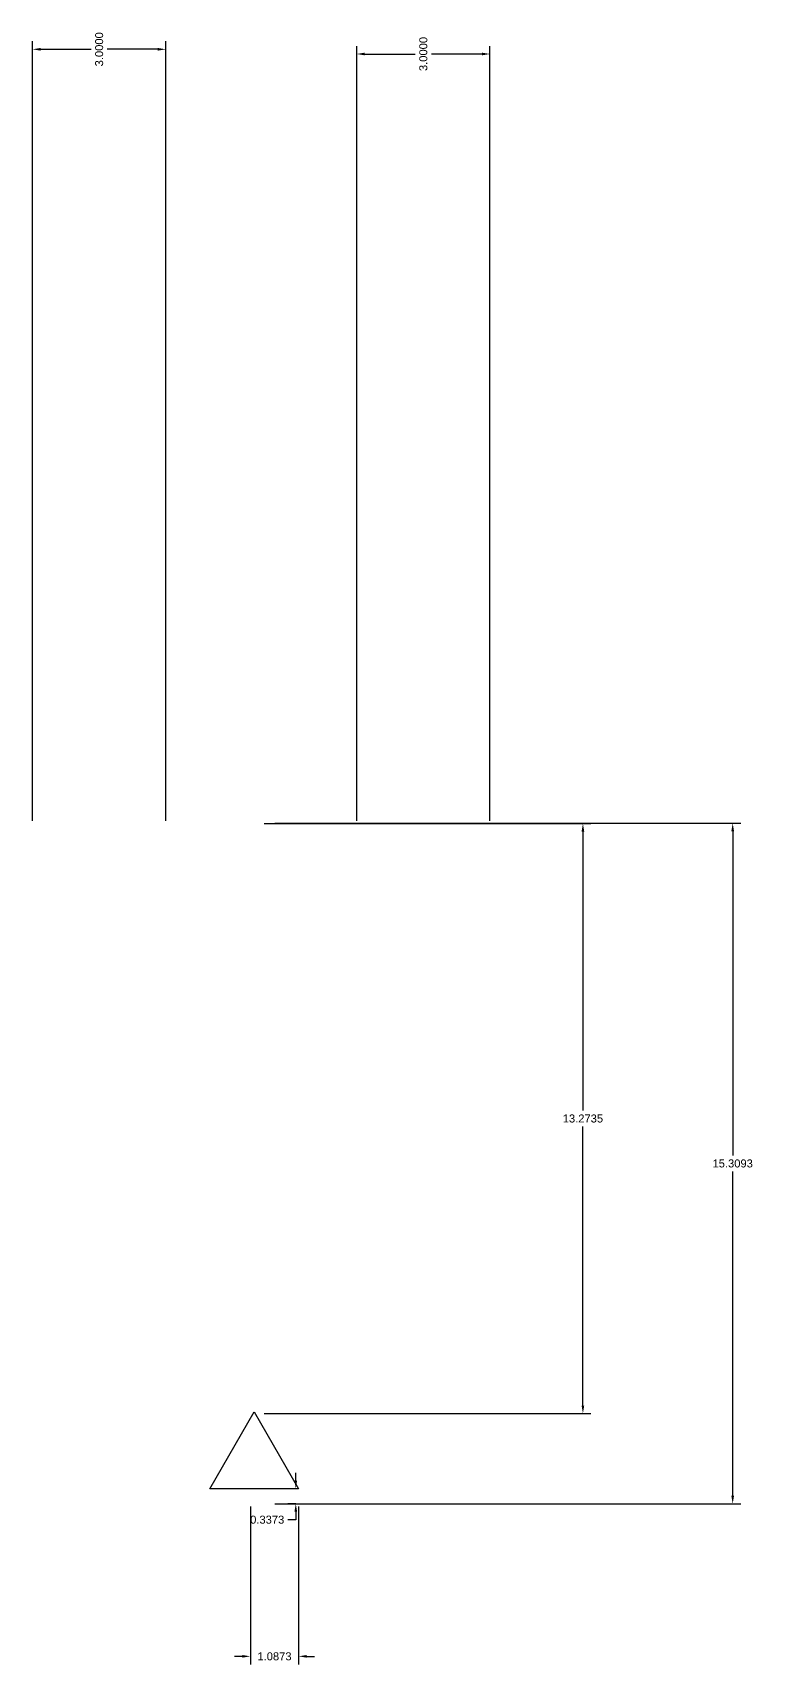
# Model space of a CAD drawing. Header units: millimetres. Extents: x 86184 to 86380, y 34852 to 34988.
# Drawn here: x 86230.84 to 86247.05, y 34951.73 to 34988.44 of the extents above; entities that cross this region are included whole.
import ezdxf

# ---------------------------------------------------------------- set-up
doc = ezdxf.new("R2010")
doc.units = ezdxf.units.MM
doc.header["$MEASUREMENT"] = 0
doc.styles.get("Standard").update_dxf_attribs({"font": 'Arial.ttf'})
doc.dimstyles.get("Standard").update_dxf_attribs({"dimtxt": 0.18, "dimasz": 0.18, "dimexe": 0.18, "dimexo": 0.0625, "dimgap": 0.09, "dimtad": 0, "dimtih": 1, "dimtoh": 1, "dimdec": 4, "dimzin": 0, "dimdsep": 46, "dimtxsty": 'Standard', "dimcen": 0.09, "dimadec": 0, "dimazin": 0, "dimtfac": 1, "dimtdec": 4, "dimtofl": 0, "dimtmove": 0, "dimatfit": 3, "dimfxl": 1, "dimtolj": 1, "dimtzin": 0, "dimarcsym": 0})

# ---------------------------------------------------------------- blocks, each defined once
blk = doc.blocks.new('*D48')
at = {"color": 0, "lineweight": -2, "transparency": 16777216}
for p, q in [((86238.143, 34970.71), (86238.143, 34988.14)), ((86241.143, 34970.71), (86241.143, 34988.14)), ((86238.323, 34987.96), (86239.462, 34987.96)), ((86240.963, 34987.96), (86239.825, 34987.96))]:
    blk.add_line(p, q, dxfattribs=at)
at = {"color": 0, "transparency": 16777216}
for points in [[(86238.323, 34987.93), (86238.323, 34987.99), (86238.143, 34987.96)], [(86240.963, 34987.93), (86240.963, 34987.99), (86241.143, 34987.96)]]:
    blk.add_solid(points, dxfattribs=at)
at = {"layer": 'Defpoints', "color": 0, "transparency": 16777216}
for p in [(86241.143, 34987.96), (86238.143, 34970.648, -4), (86241.143, 34970.648, -4)]:
    blk.add_point(p, dxfattribs=at)
at = {"color": 0, "transparency": 16777216, "insert": (86239.643, 34987.96), "char_height": 0.18, "attachment_point": 5, "rotation": 90}
blk.add_mtext('\\A1;3.0000', dxfattribs=at)
blk = doc.blocks.new('*D49')
at = {"color": 0, "lineweight": -2, "transparency": 16777216}
for p, q in [((86230.843, 34970.71), (86230.843, 34988.246)), ((86231.023, 34988.066), (86232.162, 34988.066)), ((86233.663, 34988.066), (86232.525, 34988.066)), ((86233.843, 34970.71), (86233.843, 34988.246))]:
    blk.add_line(p, q, dxfattribs=at)
at = {"color": 0, "transparency": 16777216}
for points in [[(86231.023, 34988.036), (86231.023, 34988.096), (86230.843, 34988.066)], [(86233.663, 34988.036), (86233.663, 34988.096), (86233.843, 34988.066)]]:
    blk.add_solid(points, dxfattribs=at)
at = {"layer": 'Defpoints', "color": 0, "transparency": 16777216}
for p in [(86230.843, 34988.066), (86230.843, 34970.648, -4), (86233.843, 34970.648, -4)]:
    blk.add_point(p, dxfattribs=at)
at = {"color": 0, "transparency": 16777216, "insert": (86232.343, 34988.066), "char_height": 0.18, "attachment_point": 5, "rotation": 90}
blk.add_mtext('\\A1;3.0000', dxfattribs=at)
blk = doc.blocks.new('*D53')
at = {"color": 0, "lineweight": -2, "transparency": 16777216}
for p, q in [((86236.056, 34970.648), (86243.417, 34970.648)), ((86243.237, 34970.468), (86243.237, 34964.193)), ((86243.237, 34957.554), (86243.237, 34963.829)), ((86236.056, 34957.374), (86243.417, 34957.374))]:
    blk.add_line(p, q, dxfattribs=at)
at = {"color": 0, "transparency": 16777216}
for points in [[(86243.207, 34970.468), (86243.267, 34970.468), (86243.237, 34970.648)], [(86243.207, 34957.554), (86243.267, 34957.554), (86243.237, 34957.374)]]:
    blk.add_solid(points, dxfattribs=at)
at = {"layer": 'Defpoints', "color": 0, "transparency": 16777216}
for p in [(86235.993, 34970.648, -4), (86235.993, 34957.374, -4), (86243.237, 34957.374)]:
    blk.add_point(p, dxfattribs=at)
at = {"color": 0, "transparency": 16777216, "insert": (86243.237, 34964.011), "char_height": 0.18, "attachment_point": 5}
blk.add_mtext('\\A1;13.2735', dxfattribs=at)
blk = doc.blocks.new('*D54')
at = {"color": 0, "lineweight": -2, "transparency": 16777216}
for p, q in [((86236.302, 34970.655), (86246.79, 34970.655)), ((86246.61, 34970.475), (86246.61, 34963.182)), ((86246.61, 34955.526), (86246.61, 34962.818)), ((86236.302, 34955.346), (86246.79, 34955.346))]:
    blk.add_line(p, q, dxfattribs=at)
at = {"color": 0, "transparency": 16777216}
for points in [[(86246.58, 34970.475), (86246.64, 34970.475), (86246.61, 34970.655)], [(86246.58, 34955.526), (86246.64, 34955.526), (86246.61, 34955.346)]]:
    blk.add_solid(points, dxfattribs=at)
at = {"layer": 'Defpoints', "color": 0, "transparency": 16777216}
for p in [(86236.24, 34970.655, 18), (86246.61, 34970.655), (86236.24, 34955.346, 18)]:
    blk.add_point(p, dxfattribs=at)
at = {"color": 0, "transparency": 16777216, "insert": (86246.61, 34963), "char_height": 0.18, "attachment_point": 5}
blk.add_mtext('\\A1;15.3093', dxfattribs=at)
blk = doc.blocks.new('*D56')
at = {"color": 0, "lineweight": -2, "transparency": 16777216}
for p, q in [((86235.747, 34955.283), (86235.747, 34951.732)), ((86236.835, 34955.283), (86236.835, 34951.732)), ((86235.567, 34951.912), (86235.387, 34951.912)), ((86237.015, 34951.912), (86237.195, 34951.912))]:
    blk.add_line(p, q, dxfattribs=at)
at = {"color": 0, "transparency": 16777216}
for points in [[(86235.567, 34951.942), (86235.567, 34951.882), (86235.747, 34951.912)], [(86237.015, 34951.942), (86237.015, 34951.882), (86236.835, 34951.912)]]:
    blk.add_solid(points, dxfattribs=at)
at = {"layer": 'Defpoints', "color": 0, "transparency": 16777216}
for p in [(86235.747, 34955.345, 14), (86236.835, 34955.345, 14), (86236.835, 34951.912)]:
    blk.add_point(p, dxfattribs=at)
at = {"color": 0, "transparency": 16777216, "insert": (86236.291, 34951.912), "char_height": 0.18, "attachment_point": 5}
blk.add_mtext('\\A1;1.0873', dxfattribs=at)
blk = doc.blocks.new('*D57')
at = {"color": 0, "lineweight": -2, "transparency": 16777216}
for p, q in [((86236.77, 34955.863), (86236.77, 34956.043)), ((86236.772, 34955.683), (86236.59, 34955.683)), ((86236.772, 34955.346), (86236.59, 34955.346)), ((86236.77, 34954.986), (86236.59, 34954.986)), ((86236.77, 34955.166), (86236.77, 34954.986))]:
    blk.add_line(p, q, dxfattribs=at)
at = {"color": 0, "transparency": 16777216}
for points in [[(86236.74, 34955.863), (86236.8, 34955.863), (86236.77, 34955.683)], [(86236.74, 34955.166), (86236.8, 34955.166), (86236.77, 34955.346)]]:
    blk.add_solid(points, dxfattribs=at)
at = {"layer": 'Defpoints', "color": 0, "transparency": 16777216}
for p in [(86236.835, 34955.683, 14), (86236.77, 34955.346), (86236.835, 34955.346, 14)]:
    blk.add_point(p, dxfattribs=at)
at = {"color": 0, "transparency": 16777216, "insert": (86236.127, 34954.986), "char_height": 0.18, "attachment_point": 5}
blk.add_mtext('\\A1;0.3373', dxfattribs=at)

msp = doc.modelspace()

# ---------------------------------------------------------------- linework, layer by layer
at = {"extrusion": (0, -6.13964e-09, 1)}
for p, q in [((86234.83467, 34955.683, 29.87523), (86235.83467, 34957.41505, 29.87523)), ((86235.83467, 34957.41505, 29.87523), (86236.83467, 34955.683, 29.87523)), ((86236.83467, 34955.683, 29.87523), (86234.83467, 34955.683, 29.87523))]:
    msp.add_line(p, q, dxfattribs=at)

# ---------------------------------------------------------------- dimensions: what is measured, and where the dimension line sits
for base, p1, p2, angle, picture, middle in [((86230.84349, 34988.06587, 15.87523), (86233.84349, 34970.64796, 11.87523), (86230.84349, 34970.64796, 11.87523), 180, '*D49', (86232.34349, 34988.06587, 15.87523)), ((86241.14349, 34987.95975, 15.87523), (86238.14349, 34970.64796, 11.87523), (86241.14349, 34970.64796, 11.87523), 180, '*D48', (86239.64349, 34987.95975, 15.87523)), ((86243.237003, 34957.374414, 15.87523), (86235.993494, 34970.647961, 11.87523), (86235.993494, 34957.374414, 11.87523), 90, '*D53', (86243.237003, 34964.011188, 15.87523)), ((86246.61033, 34970.65497, 15.87523), (86236.23965, 34955.3457, 33.87523), (86236.23965, 34970.65497, 33.87523), 90, '*D54', (86246.61033, 34963.00033, 15.87523)), ((86236.77042, 34955.3457, 15.87523), (86236.83467, 34955.683, 29.87523), (86236.83467, 34955.3457, 29.87523), 90, '*D57', (86236.12679, 34954.9857, 15.87523))]:
    dim = msp.add_linear_dim(base=base, p1=p1, p2=p2, angle=angle, dimstyle='Standard')
    dim.commit()
    dim.dimension.update_dxf_attribs({"geometry": picture, "text_midpoint": middle})
dim = msp.add_linear_dim(base=(86236.83467, 34951.9118, 15.87523), p1=(86235.74734, 34955.34521, 29.87523), p2=(86236.83467, 34955.34521, 29.87523), dimstyle='Standard')
dim.commit()
dim.dimension.update_dxf_attribs({"geometry": '*D56', "text_midpoint": (86236.291, 34951.9118, 15.87523)})

doc.saveas('drawing.dxf')
